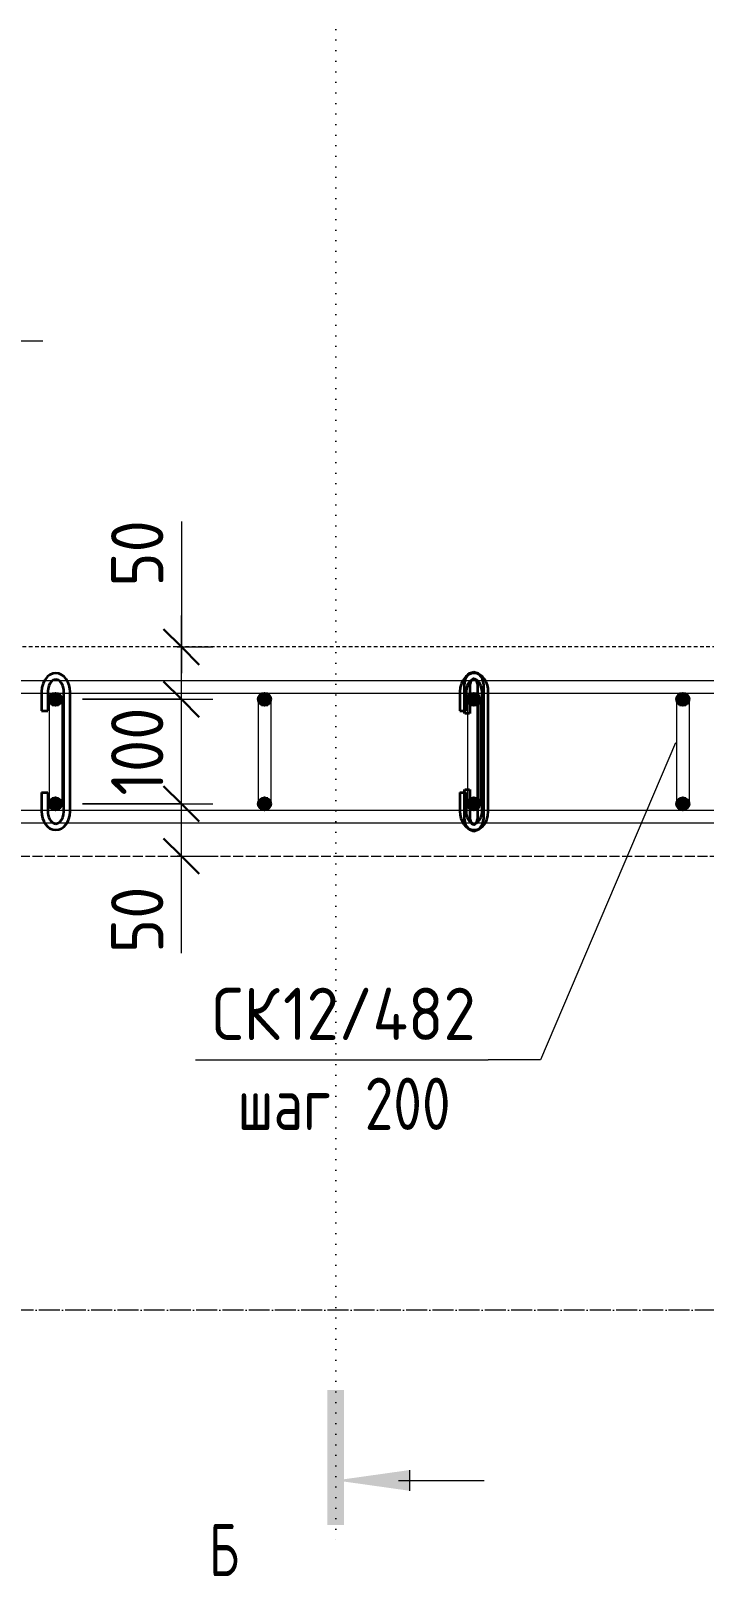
# Model space of a CAD drawing. Header units: millimetres. Extents: x 29094 to 49369, y -2577 to 78616.
# Drawn here: x 30467 to 31110, y 75647 to 77124 of the extents above; entities that cross this region are included whole.
import ezdxf

# ---------------------------------------------------------------- set-up
doc = ezdxf.new("R2010")
doc.units = ezdxf.units.MM
for name, pattern in [('01 Штриховая _4 мм_', [6, 3.5, -2.5]), ('01 Штриховая _8 мм_', [12, 8, -4]), ('02 Штрихпунктирная _20 мм_', [25, 20, -2.5, 0, -2.5]), ('04 Пунктир 10мм', [10, 0, -10])]:
    doc.linetypes.add(name, pattern=pattern)
for name, color, linetype, lineweight in [('AA_Dim', 7, 'Continuous', 9), ('AA_Dim-20', 7, 'Continuous', 9), ('AA_Razrez', 7, 'Continuous', 9), ('AA_Vinoska', 7, 'Continuous', 9), ('KR_Armatura', 7, 'Continuous', 20), ('KR_Armatura_Tonkie', 7, 'Continuous', 20), ('Оси', 7, 'Continuous', 9)]:
    doc.layers.add(name, color=color, linetype=linetype, lineweight=lineweight)
doc.layers.add('AF_Stena_Опалубка', color=7, linetype='Continuous', lineweight=20, true_color=0x0063c6)
doc.layers.add('KR_Fundament', color=7, linetype='Continuous', lineweight=20, true_color=0x804000)
doc.styles.add('ISOCPEUR_1', font='isocpeur.TTF', dxfattribs={"width": 0.7, "height": 50})
doc.styles.add('ISOCPEUR_2', font='isocpeur.TTF', dxfattribs={"width": 0.9, "height": 50})
doc.styles.add('ISOCPEUR_3', font='isocpeur.TTF', dxfattribs={"width": 0.8, "height": 50})
doc.dimstyles.new('00_Точн_3_знака__прозр_', dxfattribs={"dimscale": 304.8, "dimtxt": 50.137748, "dimasz": 0.111549, "dimexe": 0.098425, "dimexo": 0.065617, "dimgap": 0.006562, "dimtad": 1, "dimdec": 3, "dimrnd": 0.001, "dimdsep": 46, "dimtxsty": 'ISOCPEUR_2', "dimblk1": 'OBLIQUE', "dimblk2": 'OBLIQUE', "dimsah": 1, "dimcen": 0.09, "dimdle": 0.098425, "dimazin": 0, "dimtfac": 1, "dimtdec": 4, "dimtix": 1, "dimtmove": 0, "dimatfit": 3, "dimfxl": 1, "dimtvp": 1, "dimtolj": 1, "dimtzin": 0, "dimlwd": 18, "dimlwe": 18, "dimarcsym": 2})
doc.dimstyles.new('00_Точн_3_знака__прозр__1', dxfattribs={"dimscale": 304.8, "dimtxt": 50.137748, "dimasz": 0.111549, "dimexe": 0.098425, "dimexo": 0.065617, "dimgap": 0.006562, "dimtad": 1, "dimdec": 3, "dimrnd": 0.001, "dimdsep": 46, "dimtxsty": 'ISOCPEUR_2', "dimblk1": 'OBLIQUE', "dimblk2": 'OBLIQUE', "dimsah": 1, "dimcen": 0.09, "dimdle": 0.098425, "dimazin": 0, "dimtfac": 1, "dimtdec": 4, "dimtix": 1, "dimtmove": 1, "dimatfit": 3, "dimfxl": 1, "dimtvp": 1, "dimtolj": 1, "dimtzin": 0, "dimlwd": 18, "dimlwe": 18, "dimarcsym": 2})

# ---------------------------------------------------------------- blocks, each defined once
blk = doc.blocks.new('261_Шпилька массив _НесАрм_РабПлоск_ - 6 А240-3793642-План армирования стен')
at = {"layer": 'KR_Armatura_Tonkie', "color": 7, "lineweight": 35, "true_color": 0xffffff}
for p, q in [((68.1, 6.4), (40.4, 6.4)), ((40.4, 0.4), (68.1, 0.4)), ((68.1, 5.5), (68.1, 1.3)), ((68.1, 1.3), (68.1, 1.3)), ((168.4, 6.4), (140.7, 6.4)), ((140.7, 1.3), (140.7, 5.5)), ((140.7, 1.3), (140.7, 1.3)), ((140.7, 0.4), (168.4, 0.4)), ((168.4, -6.4), (40.4, -6.4)), ((40.4, -12.4), (168.4, -12.4))]:
    blk.add_line(p, q, dxfattribs=at)
at = {"layer": 'KR_Armatura_Tonkie', "color": 7, "lineweight": 35, "true_color": 0xffffff, "flags": 128}
for points in [[(40.4, 6.4), (33.9, 4.9), (29.7, 1.3), (28.4, -3)], [(34.4, -3), (35.4, -1.2), (39.1, 0.3), (40.4, 0.4)], [(180.4, -3), (178.6, 2), (173.7, 5.4), (168.4, 6.4)], [(168.4, 0.4), (172.6, -0.7), (174.3, -2.6), (174.4, -3)], [(28.4, -3), (30.2, -8), (35, -11.4), (40.4, -12.4)], [(40.4, -6.4), (36.2, -5.3), (34.4, -3.4), (34.4, -3)], [(168.4, -12.4), (174.8, -10.9), (179.1, -7.2), (180.4, -3)], [(174.4, -3), (173.4, -4.8), (169.6, -6.3), (168.4, -6.4)]]:
    blk.add_lwpolyline(points, dxfattribs=at)
blk = doc.blocks.new('Разрез - Номер узла_ сзади-394133-План армирования стен')
at = {"layer": 'AA_Razrez'}
for points in [[(7.329, 0.404), (7.329, -0.394), (0.873, -0.394), (0.873, 0.404)], [(3.497, -3.533), (2.503, -3.533), (3, 0)]]:
    blk.add_hatch(color=256, dxfattribs=at).paths.add_polyline_path(points)
for p, q in [((2.503, -3.533), (3.497, -3.533)), ((3, -3), (3, -7.096))]:
    blk.add_line(p, q, dxfattribs=at)
blk = doc.blocks.new('DIMBLOCK28-План армирования стен')
at = {"layer": 'AA_Dim-20', "color": 30, "lineweight": 30, "true_color": 0xff8000, "transparency": 16777216}
for p, q in [((30610.5, 76385), (30593.5, 76402)), ((30610.5, 76385), (30627.5, 76368)), ((30610.5, 76335), (30593.5, 76352)), ((30610.5, 76335), (30627.5, 76318))]:
    blk.add_line(p, q, dxfattribs=at)
at = {"layer": 'AA_Dim-20', "color": 30, "lineweight": 18, "true_color": 0xff8000, "transparency": 16777216}
for p, q in [((30516.1, 76385), (30640.5, 76385)), ((30610.5, 76385), (30516.1, 76385)), ((30610.5, 76305), (30610.5, 76385)), ((30610.5, 76305.6), (30610.5, 76360)), ((30606.4, 76335), (30640.5, 76335)), ((30610.5, 76335), (30606.4, 76335)), ((30610.5, 76242.3), (30610.5, 76305.6))]:
    blk.add_line(p, q, dxfattribs=at)
at = {"layer": 'AA_Dim-20', "color": 0, "lineweight": 18, "transparency": 16777216, "insert": (30543.3, 76242.3), "char_height": 50, "width": 74.923, "attachment_point": 1, "rotation": 90, "line_spacing_factor": 1.135194, "style": 'ISOCPEUR_2'}
blk.add_mtext('50', dxfattribs=at)
blk = doc.blocks.new('_Oblique')
at = {"color": 0, "linetype": 'ByBlock', "lineweight": -2}
blk.add_line((-0.5, -0.5), (0.5, 0.5), dxfattribs=at)
blk = doc.blocks.new('DIMBLOCK29-План армирования стен')
at = {"layer": 'AA_Dim-20', "color": 30, "lineweight": 30, "true_color": 0xff8000, "transparency": 16777216}
for p, q in [((30610.5, 76485), (30593.5, 76502)), ((30610.5, 76485), (30627.5, 76468)), ((30610.5, 76385), (30593.5, 76402)), ((30610.5, 76385), (30627.5, 76368))]:
    blk.add_line(p, q, dxfattribs=at)
at = {"layer": 'AA_Dim-20', "color": 30, "lineweight": 18, "true_color": 0xff8000, "transparency": 16777216}
for p, q in [((30516.1, 76485), (30640.5, 76485)), ((30610.5, 76485), (30516.1, 76485)), ((30610.5, 76385), (30610.5, 76485)), ((30516.1, 76385), (30640.5, 76385)), ((30610.5, 76385), (30516.1, 76385))]:
    blk.add_line(p, q, dxfattribs=at)
at = {"layer": 'AA_Dim-20', "color": 0, "lineweight": 18, "transparency": 16777216, "insert": (30543.3, 76392.9), "char_height": 50, "width": 101.032, "attachment_point": 1, "rotation": 90, "line_spacing_factor": 1.135194, "style": 'ISOCPEUR_2'}
blk.add_mtext('100', dxfattribs=at)
blk = doc.blocks.new('DIMBLOCK30-План армирования стен')
at = {"layer": 'AA_Dim-20', "color": 30, "lineweight": 18, "true_color": 0xff8000, "transparency": 16777216}
for p, q in [((30610.5, 76655.1), (30610.5, 76572.7)), ((30610.5, 76572.7), (30610.5, 76510)), ((30610.5, 76485), (30610.5, 76565)), ((30606.4, 76535), (30640.5, 76535)), ((30610.5, 76535), (30606.4, 76535)), ((30516.1, 76485), (30640.5, 76485)), ((30610.5, 76485), (30516.1, 76485))]:
    blk.add_line(p, q, dxfattribs=at)
at = {"layer": 'AA_Dim-20', "color": 30, "lineweight": 30, "true_color": 0xff8000, "transparency": 16777216}
for p, q in [((30610.5, 76535), (30593.5, 76552)), ((30610.5, 76535), (30627.5, 76518)), ((30610.5, 76485), (30593.5, 76502)), ((30610.5, 76485), (30627.5, 76468))]:
    blk.add_line(p, q, dxfattribs=at)
at = {"layer": 'AA_Dim-20', "color": 0, "lineweight": 18, "transparency": 16777216, "insert": (30543.3, 76592.7), "char_height": 50, "width": 74.923, "attachment_point": 1, "rotation": 90, "line_spacing_factor": 1.135194, "style": 'ISOCPEUR_2'}
blk.add_mtext('50', dxfattribs=at)
blk = doc.blocks.new('042_М_Арматуры - Диам длина поз _ Шаг-2260295-План армирования стен')
at = {"layer": 'AA_Vinoska'}
blk.add_line((-7, 0), (7, 0), dxfattribs=at)

msp = doc.modelspace()

# ---------------------------------------------------------------- hatches: boundary and pattern name
at = {"layer": 'KR_Armatura', "lineweight": 35}
h = msp.add_hatch(color=256, dxfattribs=at)
edge = h.paths.add_edge_path()
edge.add_arc((30490.0616, 76485), 6, 0, 360)
for points in [[(30487.0616, 76479.8038), (30493.0616, 76479.8038), (30496.0616, 76485), (30493.0616, 76490.1962), (30487.0616, 76490.1962), (30484.0616, 76485)], [(30687.0616, 76479.8038), (30693.0616, 76479.8038), (30696.0616, 76485), (30693.0616, 76490.1962), (30687.0616, 76490.1962), (30684.0616, 76485)], [(30887.0616, 76479.8038), (30893.0616, 76479.8038), (30896.0616, 76485), (30893.0616, 76490.1962), (30887.0616, 76490.1962), (30884.0616, 76485)], [(31087.0616, 76479.8038), (31093.0616, 76479.8038), (31096.0616, 76485), (31093.0616, 76490.1962), (31087.0616, 76490.1962), (31084.0616, 76485)], [(30487.0616, 76379.8038), (30493.0616, 76379.8038), (30496.0616, 76385), (30493.0616, 76390.1962), (30487.0616, 76390.1962), (30484.0616, 76385), (30484.4563, 76384.3164)], [(30687.0616, 76379.8038), (30693.0616, 76379.8038), (30696.0616, 76385), (30693.0616, 76390.1962), (30687.0616, 76390.1962), (30684.0616, 76385)], [(30887.0616, 76379.8038), (30893.0616, 76379.8038), (30896.0616, 76385), (30893.0616, 76390.1962), (30887.0616, 76390.1962), (30884.0616, 76385), (30884.4563, 76384.3164)], [(31087.0616, 76379.8038), (31093.0616, 76379.8038), (31096.0616, 76385), (31093.0616, 76390.1962), (31087.0616, 76390.1962), (31084.0616, 76385)]]:
    msp.add_hatch(color=256, dxfattribs=at).paths.add_polyline_path(points)
h = msp.add_hatch(color=256, dxfattribs=at)
edge = h.paths.add_edge_path()
edge.add_arc((30690.0616, 76485), 6, 0, 360)
h = msp.add_hatch(color=256, dxfattribs=at)
edge = h.paths.add_edge_path()
edge.add_arc((30890.0616, 76485), 6, 0, 360)
h = msp.add_hatch(color=256, dxfattribs=at)
edge = h.paths.add_edge_path()
edge.add_arc((31090.0616, 76485), 6, 0, 360)
h = msp.add_hatch(color=256, dxfattribs=at)
edge = h.paths.add_edge_path()
edge.add_arc((30490.0616, 76385), 6, 0, 360)
h = msp.add_hatch(color=256, dxfattribs=at)
edge = h.paths.add_edge_path()
edge.add_arc((30690.0616, 76385), 6, 0, 360)
h = msp.add_hatch(color=256, dxfattribs=at)
edge = h.paths.add_edge_path()
edge.add_arc((30890.0616, 76385), 6, 0, 360)
h = msp.add_hatch(color=256, dxfattribs=at)
edge = h.paths.add_edge_path()
edge.add_arc((31090.0616, 76385), 6, 0, 360)

# ---------------------------------------------------------------- linework, layer by layer
at = {"layer": 'AA_Razrez', "color": 7, "linetype": '04 Пунктир 10мм', "true_color": 0xffffff}
msp.add_line((30758.2915, 78590.0819), (30758.2915, 75678.0125), dxfattribs=at)
at = {"layer": 'AA_Vinoska'}
for p, q in [((31083.1779, 76443.2283), (30954.0982, 76140.159)), ((30954.0982, 76140.159), (30904.0711, 76140.159))]:
    msp.add_line(p, q, dxfattribs=at)
at = {"layer": 'AF_Stena_Опалубка', "linetype": '01 Штриховая _4 мм_'}
for p, q in [((31680.0616, 76535), (29940.0616, 76535)), ((29940.0616, 76335), (31880.0616, 76335))]:
    msp.add_line(p, q, dxfattribs=at)
at = {"layer": 'KR_Armatura', "lineweight": 35}
for p, q in [((30487.0616, 76490.1962), (30484.0616, 76485)), ((30484.0616, 76485), (30487.0616, 76479.8038)), ((30493.0616, 76490.1962), (30487.0616, 76490.1962)), ((30496.0616, 76485), (30493.0616, 76490.1962)), ((30493.0616, 76479.8038), (30496.0616, 76485)), ((30687.0616, 76490.1962), (30684.0616, 76485)), ((30684.0616, 76485), (30687.0616, 76479.8038)), ((30693.0616, 76490.1962), (30687.0616, 76490.1962)), ((30696.0616, 76485), (30693.0616, 76490.1962)), ((30693.0616, 76479.8038), (30696.0616, 76485)), ((30887.0616, 76490.1962), (30884.0616, 76485)), ((30884.0616, 76485), (30887.0616, 76479.8038)), ((30893.0616, 76490.1962), (30887.0616, 76490.1962)), ((30896.0616, 76485), (30893.0616, 76490.1962)), ((30893.0616, 76479.8038), (30896.0616, 76485)), ((31087.0616, 76490.1962), (31084.0616, 76485)), ((31084.0616, 76485), (31087.0616, 76479.8038)), ((31093.0616, 76490.1962), (31087.0616, 76490.1962)), ((31096.0616, 76485), (31093.0616, 76490.1962)), ((31093.0616, 76479.8038), (31096.0616, 76485)), ((30487.0616, 76479.8038), (30493.0616, 76479.8038)), ((30687.0616, 76479.8038), (30693.0616, 76479.8038)), ((30887.0616, 76479.8038), (30893.0616, 76479.8038)), ((31087.0616, 76479.8038), (31093.0616, 76479.8038)), ((30487.0616, 76390.1962), (30484.0616, 76385)), ((30484.0616, 76385), (30484.4563, 76384.3164)), ((30484.4563, 76384.3164), (30487.0616, 76379.8038)), ((30493.0616, 76390.1962), (30487.0616, 76390.1962)), ((30496.0616, 76385), (30493.0616, 76390.1962)), ((30493.0616, 76379.8038), (30496.0616, 76385)), ((30687.0616, 76390.1962), (30684.0616, 76385)), ((30684.0616, 76385), (30687.0616, 76379.8038)), ((30693.0616, 76390.1962), (30687.0616, 76390.1962)), ((30696.0616, 76385), (30693.0616, 76390.1962)), ((30693.0616, 76379.8038), (30696.0616, 76385)), ((30887.0616, 76390.1962), (30884.0616, 76385)), ((30884.0616, 76385), (30884.4563, 76384.3164)), ((30884.4563, 76384.3164), (30887.0616, 76379.8038)), ((30893.0616, 76390.1962), (30887.0616, 76390.1962)), ((30896.0616, 76385), (30893.0616, 76390.1962)), ((30893.0616, 76379.8038), (30896.0616, 76385)), ((31087.0616, 76390.1962), (31084.0616, 76385)), ((31084.0616, 76385), (31087.0616, 76379.8038)), ((31093.0616, 76390.1962), (31087.0616, 76390.1962)), ((31096.0616, 76385), (31093.0616, 76390.1962)), ((31093.0616, 76379.8038), (31096.0616, 76385)), ((30487.0616, 76379.8038), (30493.0616, 76379.8038)), ((30687.0616, 76379.8038), (30693.0616, 76379.8038)), ((30887.0616, 76379.8038), (30893.0616, 76379.8038)), ((31087.0616, 76379.8038), (31093.0616, 76379.8038))]:
    msp.add_line(p, q, dxfattribs=at)
for centre in [(30490.0616, 76485), (30690.0616, 76485), (30890.0616, 76485), (31090.0616, 76485), (30490.0616, 76385), (30690.0616, 76385), (30890.0616, 76385), (31090.0616, 76385)]:
    msp.add_circle(centre, 6, dxfattribs=at)
at = {"layer": 'KR_Armatura_Tonkie'}
for p, q in [((29908.0616, 76503), (31712.0616, 76503)), ((29908.0616, 76491), (31712.0616, 76491)), ((30484.0616, 76485), (30484.0616, 76449)), ((30496.0616, 76485), (30496.0616, 76449)), ((30684.0616, 76485), (30684.0616, 76449)), ((30696.0616, 76485), (30696.0616, 76449)), ((30884.0616, 76485), (30884.0616, 76449)), ((30896.0616, 76485), (30896.0616, 76449)), ((31084.0616, 76485), (31084.0616, 76449)), ((31096.0616, 76485), (31096.0616, 76449)), ((30484.0616, 76449), (30484.0616, 76421)), ((30496.0616, 76449), (30496.0616, 76421)), ((30684.0616, 76449), (30684.0616, 76421)), ((30696.0616, 76449), (30696.0616, 76421)), ((30884.0616, 76449), (30884.0616, 76421)), ((30896.0616, 76449), (30896.0616, 76421)), ((31084.0616, 76449), (31084.0616, 76421)), ((31096.0616, 76449), (31096.0616, 76421)), ((30484.0616, 76421), (30484.0616, 76385)), ((30496.0616, 76421), (30496.0616, 76385)), ((30684.0616, 76421), (30684.0616, 76385)), ((30696.0616, 76421), (30696.0616, 76385)), ((30884.0616, 76421), (30884.0616, 76385)), ((30896.0616, 76421), (30896.0616, 76385)), ((31084.0616, 76421), (31084.0616, 76385)), ((31096.0616, 76421), (31096.0616, 76385)), ((29888.851, 76367), (31731.2722, 76367)), ((29900.9, 76379), (31719.2232, 76379))]:
    msp.add_line(p, q, dxfattribs=at)
at = {"layer": 'KR_Armatura_Tonkie', "lineweight": 35}
for p, q in [((30478.2947, 76500.1316), (30477.2124, 76496.1679)), ((30479.6614, 76503.0217), (30478.2947, 76500.1316)), ((30482.502, 76506.6525), (30479.6614, 76503.0217)), ((30484.8799, 76508.4468), (30482.502, 76506.6525)), ((30484.8509, 76500.0101), (30483.9072, 76498.0103)), ((30486.6229, 76502.2916), (30484.8509, 76500.0101)), ((30487.5736, 76509.5997), (30484.8799, 76508.4468)), ((30487.9126, 76503.2696), (30486.6229, 76502.2916)), ((30490.4552, 76510), (30487.5736, 76509.5997)), ((30490.4552, 76504), (30487.9126, 76503.2696)), ((30493.3368, 76509.5997), (30490.4552, 76510)), ((30491.7265, 76503.6348), (30490.4552, 76504)), ((30492.9978, 76503.2696), (30491.7265, 76503.6348)), ((30494.2874, 76502.2916), (30492.9978, 76503.2696)), ((30496.0305, 76508.4468), (30493.3368, 76509.5997)), ((30495.5057, 76500.8746), (30494.2874, 76502.2916)), ((30496.0594, 76500.0101), (30495.5057, 76500.8746)), ((30498.4083, 76506.6525), (30496.0305, 76508.4468)), ((30497.0031, 76498.0103), (30496.0594, 76500.0101)), ((30500.4047, 76504.3387), (30498.4083, 76506.6525)), ((30501.9867, 76501.6151), (30500.4047, 76504.3387)), ((30503.1335, 76498.5835), (30501.9867, 76501.6151)), ((30503.8287, 76495.3442), (30503.1335, 76498.5835)), ((30878.2947, 76500.1316), (30877.2124, 76496.1679)), ((30879.6614, 76503.0217), (30878.2947, 76500.1316)), ((30882.502, 76506.6525), (30879.6614, 76503.0217)), ((30884.8799, 76508.4468), (30882.502, 76506.6525)), ((30884.8509, 76500.0101), (30883.9072, 76498.0103)), ((30886.6229, 76502.2916), (30884.8509, 76500.0101)), ((30887.5736, 76509.5997), (30884.8799, 76508.4468)), ((30887.9126, 76503.2696), (30886.6229, 76502.2916)), ((30890.4552, 76510), (30887.5736, 76509.5997)), ((30890.4552, 76504), (30887.9126, 76503.2696)), ((30893.3368, 76509.5997), (30890.4552, 76510)), ((30891.7265, 76503.6348), (30890.4552, 76504)), ((30892.9978, 76503.2696), (30891.7265, 76503.6348)), ((30894.2874, 76502.2916), (30892.9978, 76503.2696)), ((30896.0305, 76508.4468), (30893.3368, 76509.5997)), ((30895.5057, 76500.8746), (30894.2874, 76502.2916)), ((30896.0594, 76500.0101), (30895.5057, 76500.8746)), ((30898.4083, 76506.6525), (30896.0305, 76508.4468)), ((30897.0031, 76498.0103), (30896.0594, 76500.0101)), ((30900.4047, 76504.3387), (30898.4083, 76506.6525)), ((30901.9867, 76501.6151), (30900.4047, 76504.3387)), ((30903.1335, 76498.5835), (30901.9867, 76501.6151)), ((30903.8287, 76495.3442), (30903.1335, 76498.5835)), ((30476.8495, 76492.2101), (30476.8486, 76492)), ((30476.8486, 76492), (30476.8486, 76474)), ((30477.2124, 76496.1679), (30476.8495, 76492.2101)), ((30482.8595, 76492.6319), (30482.8486, 76492)), ((30482.8486, 76492), (30482.8486, 76474)), ((30483.1205, 76495.1215), (30482.8595, 76492.6319)), ((30483.9072, 76498.0103), (30483.1205, 76495.1215)), ((30497.6718, 76495.7251), (30497.0031, 76498.0103)), ((30497.9634, 76493.888), (30497.6718, 76495.7251)), ((30498.0618, 76492), (30497.9634, 76493.888)), ((30498.0618, 76378), (30498.0618, 76492)), ((30504.0618, 76492), (30503.8287, 76495.3442)), ((30504.0618, 76378), (30504.0618, 76492)), ((30876.8495, 76492.2101), (30876.8486, 76492)), ((30876.8486, 76492), (30876.8486, 76474)), ((30877.2124, 76496.1679), (30876.8495, 76492.2101)), ((30882.8595, 76492.6319), (30882.8486, 76492)), ((30882.8486, 76492), (30882.8486, 76474)), ((30883.1205, 76495.1215), (30882.8595, 76492.6319)), ((30883.9072, 76498.0103), (30883.1205, 76495.1215)), ((30897.6718, 76495.7251), (30897.0031, 76498.0103)), ((30897.9634, 76493.888), (30897.6718, 76495.7251)), ((30898.0618, 76492), (30897.9634, 76493.888)), ((30898.0618, 76378), (30898.0618, 76492)), ((30904.0618, 76492), (30903.8287, 76495.3442)), ((30904.0618, 76378), (30904.0618, 76492)), ((30476.8486, 76474), (30482.8486, 76474)), ((30876.8486, 76474), (30882.8486, 76474)), ((30476.8486, 76396), (30476.8486, 76378)), ((30476.8486, 76396), (30482.8486, 76396)), ((30482.8486, 76396), (30482.8486, 76378)), ((30876.8486, 76396), (30876.8486, 76378)), ((30876.8486, 76396), (30882.8486, 76396)), ((30882.8486, 76396), (30882.8486, 76378)), ((30476.8486, 76378), (30477.0816, 76374.6558)), ((30477.0816, 76374.6558), (30477.7769, 76371.4165)), ((30477.7769, 76371.4165), (30478.9236, 76368.3849)), ((30478.9236, 76368.3849), (30480.5057, 76365.6613)), ((30480.5057, 76365.6613), (30482.502, 76363.3475)), ((30482.8486, 76378), (30482.947, 76376.112)), ((30482.947, 76376.112), (30483.2386, 76374.2749)), ((30483.2386, 76374.2749), (30483.9072, 76371.9897)), ((30483.9072, 76371.9897), (30484.8509, 76369.9899)), ((30484.8509, 76369.9899), (30485.4047, 76369.1254)), ((30485.4047, 76369.1254), (30486.6229, 76367.7084)), ((30486.6229, 76367.7084), (30487.9126, 76366.7304)), ((30487.9126, 76366.7304), (30489.1839, 76366.3652)), ((30489.1839, 76366.3652), (30490.4552, 76366)), ((30490.4552, 76366), (30492.9978, 76366.7304)), ((30492.9978, 76366.7304), (30494.2874, 76367.7084)), ((30494.2874, 76367.7084), (30496.0594, 76369.9899)), ((30496.0594, 76369.9899), (30497.0031, 76371.9897)), ((30497.0031, 76371.9897), (30497.7899, 76374.8785)), ((30497.7899, 76374.8785), (30498.0508, 76377.3681)), ((30498.0508, 76377.3681), (30498.0618, 76378)), ((30498.4083, 76363.3475), (30501.2489, 76366.9783)), ((30501.2489, 76366.9783), (30502.6156, 76369.8684)), ((30502.6156, 76369.8684), (30503.6979, 76373.8321)), ((30503.6979, 76373.8321), (30504.0609, 76377.7899)), ((30504.0609, 76377.7899), (30504.0618, 76378)), ((30876.8486, 76378), (30877.0816, 76374.6558)), ((30877.0816, 76374.6558), (30877.7769, 76371.4165)), ((30877.7769, 76371.4165), (30878.9236, 76368.3849)), ((30878.9236, 76368.3849), (30880.5057, 76365.6613)), ((30880.5057, 76365.6613), (30882.502, 76363.3475)), ((30882.8486, 76378), (30882.947, 76376.112)), ((30882.947, 76376.112), (30883.2386, 76374.2749)), ((30883.2386, 76374.2749), (30883.9072, 76371.9897)), ((30883.9072, 76371.9897), (30884.8509, 76369.9899)), ((30884.8509, 76369.9899), (30885.4047, 76369.1254)), ((30885.4047, 76369.1254), (30886.6229, 76367.7084)), ((30886.6229, 76367.7084), (30887.9126, 76366.7304)), ((30887.9126, 76366.7304), (30889.1839, 76366.3652)), ((30889.1839, 76366.3652), (30890.4552, 76366)), ((30890.4552, 76366), (30892.9978, 76366.7304)), ((30892.9978, 76366.7304), (30894.2874, 76367.7084)), ((30894.2874, 76367.7084), (30896.0594, 76369.9899)), ((30896.0594, 76369.9899), (30897.0031, 76371.9897)), ((30897.0031, 76371.9897), (30897.7899, 76374.8785)), ((30897.7899, 76374.8785), (30898.0508, 76377.3681)), ((30898.0508, 76377.3681), (30898.0618, 76378)), ((30898.4083, 76363.3475), (30901.2489, 76366.9783)), ((30901.2489, 76366.9783), (30902.6156, 76369.8684)), ((30902.6156, 76369.8684), (30903.6979, 76373.8321)), ((30903.6979, 76373.8321), (30904.0609, 76377.7899)), ((30904.0609, 76377.7899), (30904.0618, 76378)), ((30482.502, 76363.3475), (30484.8799, 76361.5532)), ((30484.8799, 76361.5532), (30487.5736, 76360.4003)), ((30487.5736, 76360.4003), (30490.4552, 76360)), ((30490.4552, 76360), (30493.3368, 76360.4003)), ((30493.3368, 76360.4003), (30496.0305, 76361.5532)), ((30496.0305, 76361.5532), (30498.4083, 76363.3475)), ((30882.502, 76363.3475), (30884.8799, 76361.5532)), ((30884.8799, 76361.5532), (30887.5736, 76360.4003)), ((30887.5736, 76360.4003), (30890.4552, 76360)), ((30890.4552, 76360), (30893.3368, 76360.4003)), ((30893.3368, 76360.4003), (30896.0305, 76361.5532)), ((30896.0305, 76361.5532), (30898.4083, 76363.3475))]:
    msp.add_line(p, q, dxfattribs=at)
at = {"layer": 'KR_Armatura_Tonkie'}
for centre, start, end in [((30490.0616, 76485), 0, 180), ((30690.0616, 76485), 0, 180), ((30890.0616, 76485), 0, 180), ((31090.0616, 76485), 0, 180), ((30490.0616, 76385), 180, 0), ((30690.0616, 76385), 180, 0), ((30890.0616, 76385), 180, 0), ((31090.0616, 76385), 180, 0)]:
    msp.add_arc(centre, 6, start, end, dxfattribs=at)
at = {"layer": 'KR_Fundament', "linetype": '01 Штриховая _8 мм_'}
msp.add_line((29640.0616, 76335), (34080.0616, 76335), dxfattribs=at)
at = {"layer": 'Оси', "linetype": '02 Штрихпунктирная _20 мм_'}
msp.add_line((34234.0394, 75900.9687), (29695.4483, 75900.9687), dxfattribs=at)

# ---------------------------------------------------------------- block references
at = {"layer": 'AA_Razrez', "xscale": 19.99999999999999, "yscale": 19.99999999999999, "zscale": 19.99999999999999, "rotation": 89.99999999999947}
msp.add_blockref('Разрез - Номер узла_ сзади-394133-План армирования стен', (30758.2915, 75678.0125), dxfattribs=at)
at = {"layer": 'AA_Vinoska', "xscale": 19.99999999999999, "yscale": 19.99999999999999, "zscale": 19.99999999999999}
for p in [(30338.059, 76827.9136), (30764.0711, 76140.159)]:
    msp.add_blockref('042_М_Арматуры - Диам длина поз _ Шаг-2260295-План армирования стен', p, dxfattribs=at)
at = {"layer": 'KR_Armatura_Tonkie', "color": 7, "lineweight": 35, "true_color": 0xffffff, "rotation": 89.99999999999984}
msp.add_blockref('261_Шпилька массив _НесАрм_РабПлоск_ - 6 А240-3793642-План армирования стен', (30887.2218, 76330.6238), dxfattribs=at)

# ---------------------------------------------------------------- texts
at = {"layer": 'AA_Razrez', "insert": (30637.109, 75696.5078), "char_height": 50, "width": 33.670875, "attachment_point": 1, "style": 'ISOCPEUR_1'}
msp.add_mtext('\\fISOCPEUR|b0|i0|c204|p34|;\\W.7;Б', dxfattribs=at)
at = {"layer": 'AA_Vinoska', "char_height": 50, "attachment_point": 1}
for s, insert, width, style in [('СК', (30639.8839, 76209.164), 82.253137, 'ISOCPEUR_2'), ('12/482', (30707.7495, 76209.164), 226.556887, 'ISOCPEUR_2'), (' 200', (30760.4122, 76123.1829), 133.4008, 'ISOCPEUR_3'), ('шаг', (30664.1039, 76123.1829), 116.7257, 'ISOCPEUR_3')]:
    msp.add_mtext(s, dxfattribs=dict(at, insert=insert, width=width, style=style))

# ---------------------------------------------------------------- dimensions: what is measured, and where the dimension line sits
at = {"layer": 'AA_Dim', "color": 30, "lineweight": 18, "true_color": 0xff8000}
for base, p1, p2, picture, middle in [((30610.4741, 76535), (30496.0616, 76485), (30586.4325, 76535), 'DIMBLOCK30-План армирования стен', (30576.6715, 76630.1379)), ((30610.4741, 76385), (30586.4325, 76335), (30496.0616, 76385), 'DIMBLOCK28-План армирования стен', (30576.6715, 76279.7607))]:
    dim = msp.add_linear_dim(base=base, p1=p1, p2=p2, angle=90, dimstyle='00_Точн_3_знака__прозр__1', override={"dimpost": '<>', "dimfxl": 103.280663}, dxfattribs=at)
    dim.commit()
    dim.dimension.update_dxf_attribs({"geometry": picture, "text_midpoint": middle, "dimtype": 160, "text_rotation": 90})
dim = msp.add_linear_dim(base=(30610.4741, 76485), p1=(30496.0616, 76385), p2=(30496.0616, 76485), angle=90, dimstyle='00_Точн_3_знака__прозр_', override={"dimpost": '<>', "dimfxl": 100}, dxfattribs=at)
dim.commit()
dim.dimension.update_dxf_attribs({"geometry": 'DIMBLOCK29-План армирования стен', "text_midpoint": (30583.4741, 76435)})

doc.saveas('drawing.dxf')
